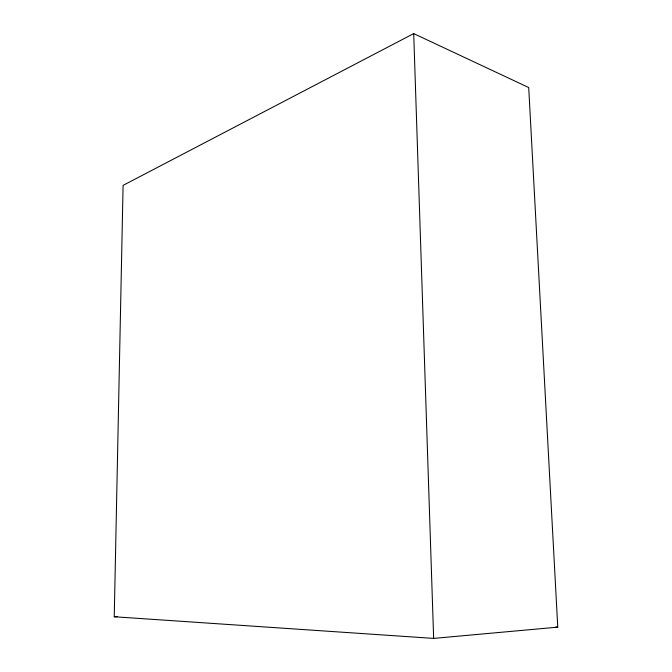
<?xml version="1.0" encoding="UTF-8"?>
<svg xmlns="http://www.w3.org/2000/svg" width="672" height="672" viewBox="0 0 672 672"><rect width="100%" height="100%" fill="white"/><g stroke="black" fill="none" stroke-linecap="round" stroke-linejoin="round"><path stroke-width="1.01" d="M114.24 616.753L123.094 185.371L413.708 33.6L528.713 87.545L557.76 627.152L433.65 638.4L114.24 616.753L117.382 616.585M555.668 627.043L557.76 627.152M413.708 33.6L433.65 638.4"/></g></svg>
